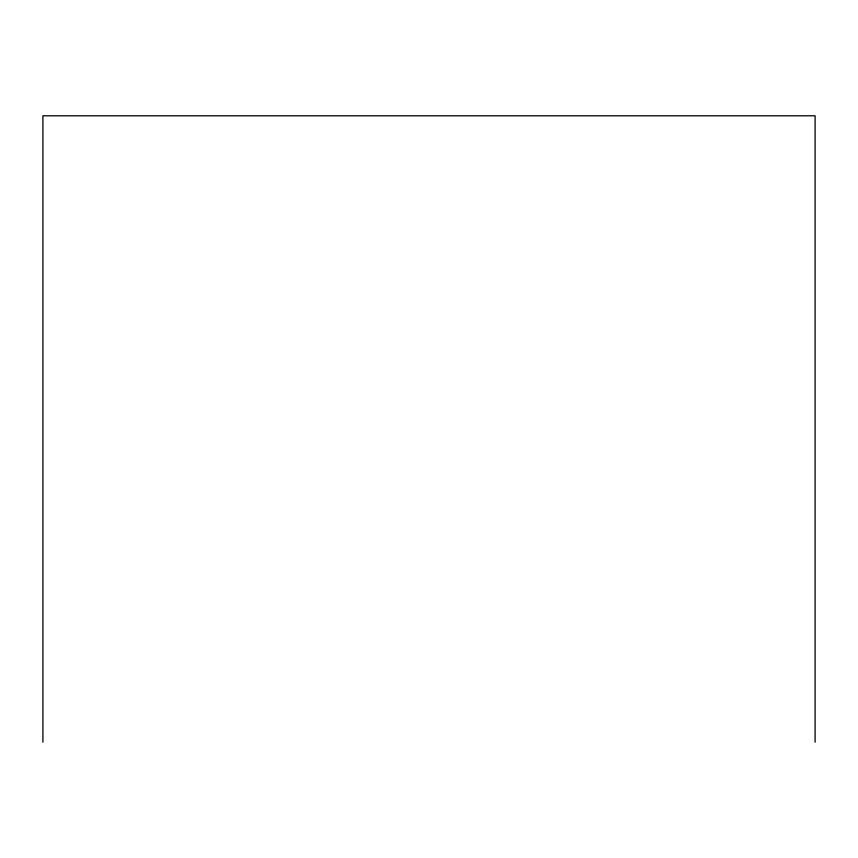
<?xml version="1.0" encoding="UTF-8"?>
<svg xmlns="http://www.w3.org/2000/svg" width="858" height="858" viewBox="0 0 858 858"><rect width="100%" height="100%" fill="white"/><g stroke="black" fill="none" stroke-linecap="round" stroke-linejoin="round"><path stroke-width="1.29" d="M815.1 742.202L815.1 115.798L42.9 115.798L42.9 742.202"/></g></svg>
